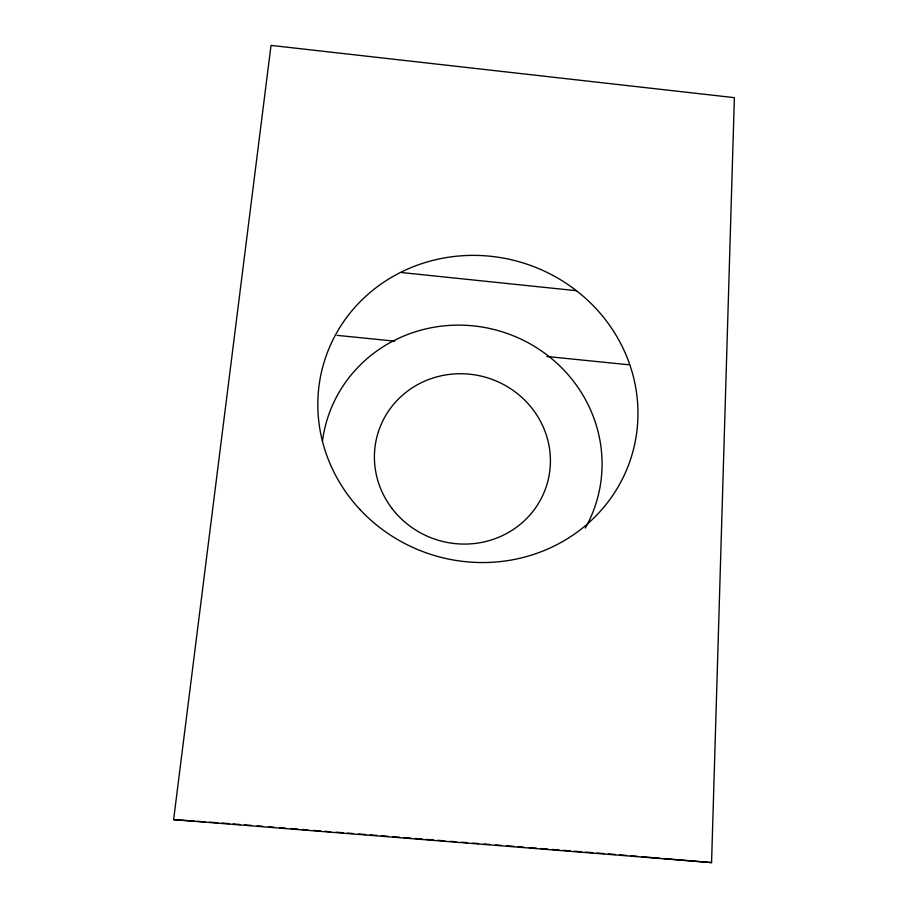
<?xml version="1.0" encoding="UTF-8"?>
<svg xmlns="http://www.w3.org/2000/svg" width="908" height="908" viewBox="0 0 908 908"><rect width="100%" height="100%" fill="white"/><g stroke="black" fill="none" stroke-linecap="round" stroke-linejoin="round"><path stroke-width="1.36" d="M711.566 862.6L734.379 97.655L271.015 45.4L173.621 819.64L711.566 862.6L662.749 858.491M173.621 819.64L194.323 821.104M197.081 821.297L205.356 821.888M209.498 822.183L217.772 822.773M221.915 823.068L228.964 823.624M233.197 823.965L240.245 824.532M244.479 824.861L251.527 825.429M257.168 825.883L262.821 826.325M268.462 826.779L274.103 827.233M279.743 827.687L285.384 828.13M291.025 828.584L298.074 829.152M302.307 829.481L307.948 829.935M313.589 830.389L320.637 830.945M324.871 831.285L330.512 831.739M336.153 832.193L343.201 832.75M347.435 833.09L353.076 833.544M358.717 833.987L365.765 834.554M369.999 834.895L377.047 835.451M381.281 835.791L388.329 836.359M392.562 836.699L399.611 837.255M403.844 837.596L410.893 838.163M415.126 838.493L422.175 839.06M426.408 839.401L433.457 839.957M437.69 840.297L444.738 840.865M450.379 841.319L456.02 841.761M461.661 842.215L467.302 842.669M472.943 843.112L478.584 843.566M484.225 844.02L489.866 844.463M495.507 844.917L501.148 845.371M506.789 845.825L513.849 846.381M518.071 846.721L523.712 847.175M529.353 847.618L536.412 848.185M540.635 848.526L547.694 849.082M551.928 849.423L558.976 849.99M563.21 850.331L570.258 850.887M574.492 851.227L581.54 851.795M585.774 852.124L592.822 852.691M597.055 853.032L604.104 853.588M608.337 853.929L615.34 854.507M619.517 854.859L626.497 855.45M630.674 855.801L637.654 856.38M641.831 856.732L659.968 858.264M337.027 335.347L394.776 341.17M546.9 356.504L628.597 364.744M401.801 272.57L576.41 290.696M322.465 441.231A140.808 135.349 17.3 0 1 504.371 332.51A140.808 135.349 17.3 0 1 585.285 528.07M359.886 509.433A160.761 152.862 17.4 0 0 630.561 459.334A160.761 152.862 17.4 0 0 443.252 258.122A160.761 152.862 17.4 0 0 359.886 509.433M391.972 508.423A88.314 84.875 17.3 0 0 543.324 494.168A88.314 84.875 17.3 0 0 451.923 374.13A88.314 84.875 17.3 0 0 391.972 508.423"/></g></svg>
